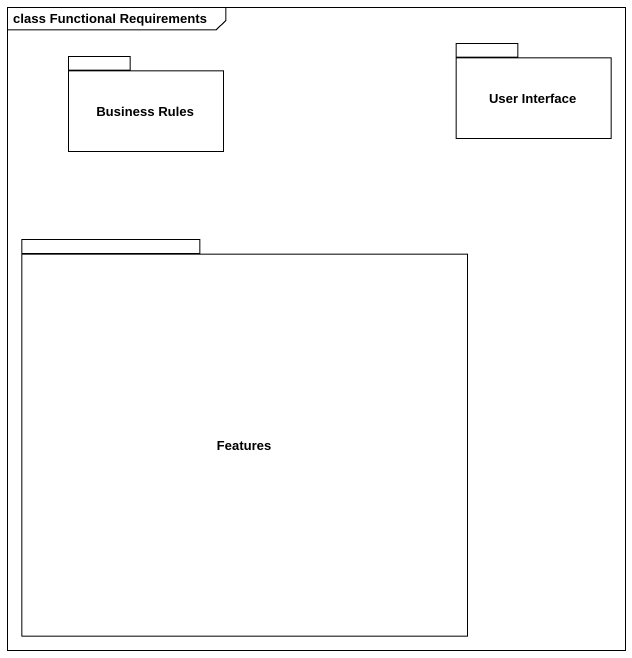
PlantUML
@startuml
mainframe class Functional Requirements
package "Business Rules" as Business_Rules {
}
package "User Interface" as User_Interface {
}
package Features {
}
@enduml
